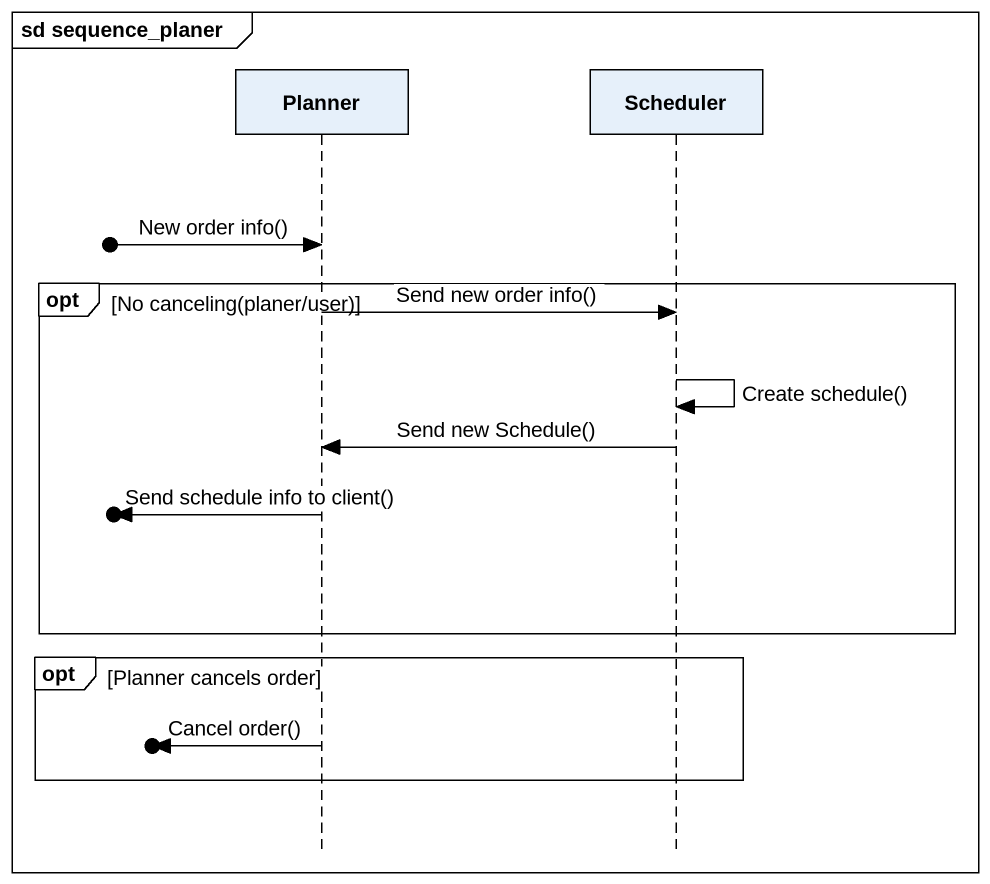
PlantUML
@startuml
mainframe sd sequence_planer
hide footbox
participant Planner
participant Scheduler

[o-> Planner : New order info()
opt No canceling(planer/user)
  Planner -> Scheduler : Send new order info()
  Scheduler -> Scheduler : Create schedule()
  Scheduler -> Planner : Send new Schedule()
  [o<- Planner : Send schedule info to client()
end
opt Planner cancels order
  [o<- Planner : Cancel order()
end
@enduml
